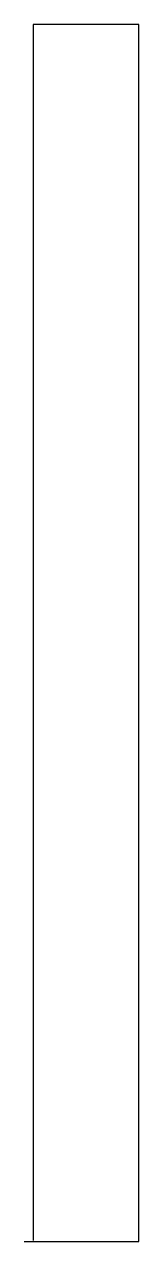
# Model space of a CAD drawing. Extents: x 336 to 399, y 16 to 679.
import ezdxf

# ---------------------------------------------------------------- set-up
doc = ezdxf.new("R2010")
doc.units = 0

msp = doc.modelspace()

# ---------------------------------------------------------------- linework, layer by layer
for p, q in [((399.05, 679.04), (341.45, 679.04)), ((341.45, 679.04), (341.45, 16.65)), ((399.05, 15.95), (399.05, 679.04)), ((336.5, 15.95), (341.5, 15.95)), ((341.5, 15.95), (399.05, 15.95))]:
    msp.add_line(p, q)

doc.saveas('drawing.dxf')
